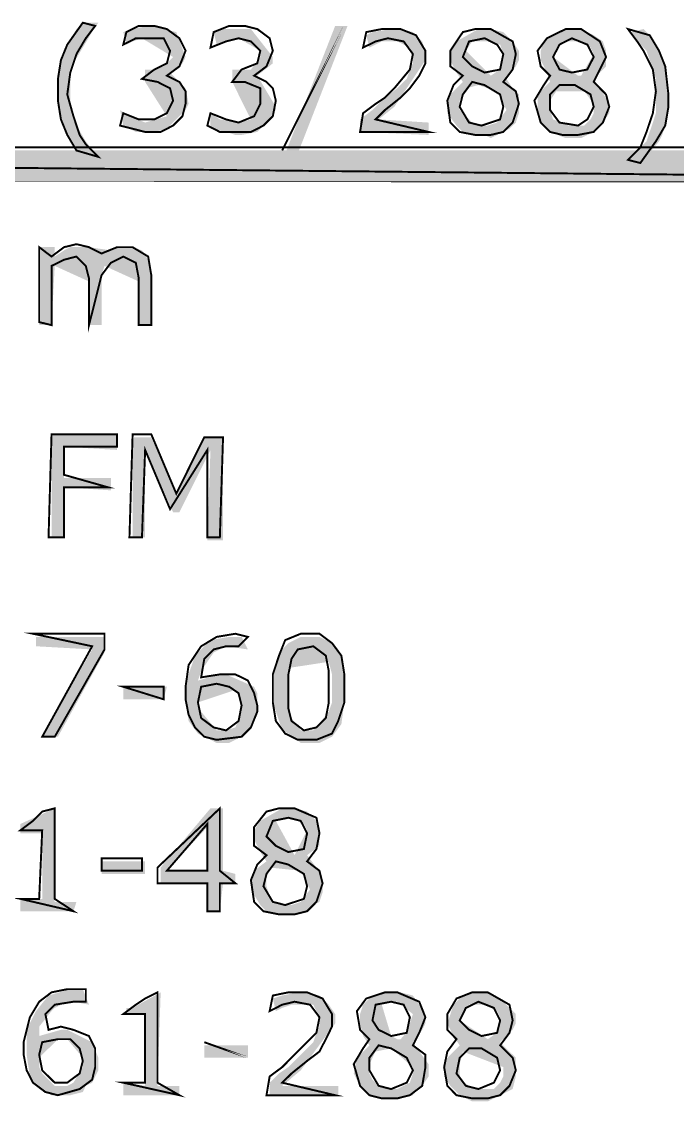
# Model space of a CAD drawing. Header units: millimetres. Extents: x 688550 to 690417, y 7458888 to 7459543.
# Drawn here: x 690076.3 to 690091.9, y 7459308.35 to 7459334.01 of the extents above; entities that cross this region are included whole.
import ezdxf

# ---------------------------------------------------------------- set-up
doc = ezdxf.new("R2010")
doc.units = ezdxf.units.MM
doc.header["$LTSCALE"] = 3
doc.header["$MEASUREMENT"] = 0
doc.layers.add('H', color=7, linetype='Continuous')
doc.layers.add('P', color=7, linetype='Continuous')

msp = doc.modelspace()

# ---------------------------------------------------------------- hatches: boundary and pattern name
at = {"layer": 'H', "linetype": 'Continuous'}
for points in [[(690077.759, 7459330.796), (690077.608, 7459330.947), (690077.389, 7459331.317), (690077.238, 7459331.686), (690077.167, 7459332.132), (690077.167, 7459332.648), (690077.238, 7459333.093), (690077.314, 7459333.24), (690077.389, 7459333.463), (690077.608, 7459333.833), (690077.759, 7459333.984), (690078.128, 7459333.984), (690077.981, 7459333.761), (690077.759, 7459333.392), (690077.536, 7459333.018), (690077.461, 7459332.724), (690077.461, 7459332.501), (690077.461, 7459332.203), (690077.461, 7459331.985), (690077.536, 7459331.762), (690077.608, 7459331.539), (690077.83, 7459331.166), (690078.053, 7459330.872), (690078.128, 7459330.796), (690077.759, 7459330.796)], [(690079.241, 7459331.388), (690079.019, 7459331.388), (690078.721, 7459331.539), (690078.645, 7459331.909), (690078.868, 7459331.762), (690079.241, 7459331.611), (690079.758, 7459331.762), (690079.241, 7459332.577), (690079.241, 7459332.871), (690079.46, 7459332.871), (690079.682, 7459332.946), (690079.758, 7459333.018), (690079.905, 7459333.169), (690079.166, 7459333.614), (690078.943, 7459333.539), (690078.796, 7459333.463), (690078.721, 7459333.761), (690078.943, 7459333.833), (690079.313, 7459333.908), (690079.535, 7459333.908), (690079.682, 7459333.833), (690079.981, 7459333.761), (690080.203, 7459333.169), (690080.128, 7459333.018), (690079.834, 7459332.799), (690080.203, 7459332.426), (690080.275, 7459332.056), (690080.203, 7459331.909), (690079.758, 7459331.464), (690079.46, 7459331.388), (690079.241, 7459331.388)], [(690081.388, 7459331.317), (690081.165, 7459331.388), (690080.795, 7459331.464), (690080.795, 7459331.833), (690081.018, 7459331.686), (690081.463, 7459331.611), (690081.757, 7459331.686), (690081.312, 7459332.577), (690081.312, 7459332.871), (690081.535, 7459332.871), (690081.757, 7459332.871), (690081.98, 7459333.169), (690081.98, 7459333.316), (690081.463, 7459333.614), (690081.241, 7459333.539), (690080.942, 7459333.463), (690080.871, 7459333.761), (690081.094, 7459333.833), (690081.463, 7459333.833), (690081.61, 7459333.833), (690081.757, 7459333.833), (690082.278, 7459333.169), (690082.278, 7459333.018), (690081.908, 7459332.724), (690082.349, 7459331.985), (690082.349, 7459331.909), (690082.055, 7459331.539), (690081.908, 7459331.388), (690081.535, 7459331.317), (690081.388, 7459331.317)], [(690082.572, 7459330.872), (690083.761, 7459333.908), (690084.055, 7459333.908), (690082.87, 7459330.872), (690082.572, 7459330.872)], [(690085.982, 7459331.317), (690084.353, 7459331.388), (690084.353, 7459331.686), (690084.647, 7459331.909), (690084.945, 7459332.203), (690085.239, 7459332.426), (690085.462, 7459332.648), (690085.537, 7459332.871), (690085.609, 7459333.018), (690085.609, 7459333.24), (690085.537, 7459333.392), (690085.239, 7459333.539), (690085.092, 7459333.539), (690084.869, 7459333.539), (690084.575, 7459333.392), (690084.5, 7459333.686), (690084.647, 7459333.761), (690085.092, 7459333.833), (690085.315, 7459333.833), (690085.609, 7459333.761), (690085.831, 7459333.539), (690085.907, 7459333.316), (690085.907, 7459333.093), (690085.315, 7459332.203), (690085.168, 7459331.985), (690084.794, 7459331.686), (690085.982, 7459331.611), (690085.982, 7459331.317)], [(690087.461, 7459331.241), (690087.314, 7459331.317), (690087.091, 7459331.317), (690086.797, 7459331.388), (690086.646, 7459331.539), (690086.428, 7459331.833), (690086.428, 7459332.132), (690086.499, 7459332.279), (690086.797, 7459332.577), (690086.869, 7459332.426), (690086.722, 7459332.132), (690086.722, 7459331.909), (690086.869, 7459331.762), (690087.02, 7459331.611), (690087.167, 7459331.539), (690087.389, 7459331.539), (690087.612, 7459331.611), (690087.835, 7459331.909), (690087.612, 7459332.354), (690087.167, 7459332.501), (690086.869, 7459332.426), (690086.797, 7459332.577), (690086.646, 7459332.799), (690086.499, 7459333.093), (690086.499, 7459333.316), (690086.646, 7459333.539), (690087.167, 7459333.833), (690087.314, 7459333.833), (690087.461, 7459333.833), (690087.759, 7459333.761), (690087.982, 7459333.539), (690088.129, 7459333.316), (690088.129, 7459333.093), (690088.057, 7459332.946), (690087.835, 7459332.648), (690087.683, 7459332.871), (690087.759, 7459333.24), (690087.683, 7459333.463), (690087.389, 7459333.539), (690087.242, 7459333.539), (690087.02, 7459333.539), (690086.869, 7459333.316), (690087.461, 7459332.724), (690087.461, 7459332.724), (690087.683, 7459332.871), (690087.835, 7459332.648), (690087.982, 7459332.426), (690088.129, 7459332.279), (690088.129, 7459332.132), (690088.129, 7459331.833), (690088.057, 7459331.611), (690087.906, 7459331.464), (690087.759, 7459331.388), (690087.461, 7459331.241)], [(690089.242, 7459331.241), (690088.872, 7459331.388), (690088.649, 7459331.611), (690088.574, 7459331.833), (690088.574, 7459332.056), (690088.574, 7459332.279), (690088.872, 7459332.577), (690089.019, 7459332.354), (690088.872, 7459332.132), (690088.872, 7459331.909), (690088.943, 7459331.686), (690089.313, 7459331.539), (690089.389, 7459331.539), (690089.536, 7459331.539), (690089.687, 7459331.539), (690089.834, 7459331.686), (690089.909, 7459331.833), (690089.909, 7459332.056), (690089.687, 7459332.354), (690089.019, 7459332.354), (690088.872, 7459332.577), (690088.796, 7459332.799), (690088.649, 7459333.093), (690088.649, 7459333.316), (690088.721, 7459333.539), (690089.242, 7459333.833), (690089.313, 7459333.539), (690089.166, 7459333.539), (690088.943, 7459333.169), (690089.536, 7459332.724), (690089.611, 7459332.724), (690089.909, 7459333.24), (690089.834, 7459333.392), (690089.536, 7459333.539), (690089.313, 7459333.539), (690089.242, 7459333.833), (690089.611, 7459333.833), (690089.909, 7459333.686), (690090.128, 7459333.539), (690090.203, 7459333.316), (690090.203, 7459333.093), (690090.203, 7459332.946), (690089.909, 7459332.648), (690090.056, 7459332.426), (690090.279, 7459332.056), (690090.279, 7459331.833), (690090.128, 7459331.611), (690089.909, 7459331.388), (690089.611, 7459331.241), (690089.242, 7459331.241)], [(690090.724, 7459330.649), (690090.871, 7459330.872), (690091.165, 7459331.166), (690091.316, 7459331.611), (690091.388, 7459331.833), (690091.388, 7459332.056), (690091.388, 7459332.354), (690091.388, 7459332.648), (690091.241, 7459333.093), (690091.165, 7459333.316), (690091.018, 7459333.463), (690090.796, 7459333.761), (690091.094, 7459333.833), (690091.241, 7459333.686), (690091.463, 7459333.316), (690091.539, 7459333.093), (690091.61, 7459332.946), (690091.686, 7459332.501), (690091.686, 7459332.203), (690091.686, 7459331.985), (690091.61, 7459331.539), (690091.539, 7459331.317), (690091.463, 7459331.166), (690091.165, 7459330.796), (690091.094, 7459330.649), (690090.724, 7459330.649)], [(690108.872, 7459330.204), (690027.972, 7459330.947), (690108.872, 7459330.947), (690108.872, 7459330.204)], [(690027.972, 7459330.204), (690027.972, 7459330.947), (690108.872, 7459330.204), (690027.972, 7459330.204)], [(690079.09, 7459326.798), (690079.09, 7459327.835), (690078.275, 7459328.205), (690078.204, 7459327.982), (690078.204, 7459326.798), (690077.906, 7459326.798), (690077.906, 7459327.835), (690077.091, 7459328.205), (690077.015, 7459326.798), (690076.721, 7459326.798), (690076.721, 7459328.65), (690077.091, 7459328.65), (690077.091, 7459328.427), (690077.314, 7459328.574), (690077.461, 7459328.65), (690077.536, 7459328.65), (690077.759, 7459328.65), (690077.906, 7459328.65), (690078.427, 7459328.574), (690078.574, 7459328.65), (690078.721, 7459328.65), (690078.943, 7459328.65), (690079.166, 7459328.574), (690079.313, 7459328.352), (690079.388, 7459328.129), (690079.388, 7459326.798), (690079.09, 7459326.798)], [(690077.015, 7459321.758), (690077.015, 7459324.202), (690078.574, 7459324.202), (690078.574, 7459323.832), (690077.314, 7459323.908), (690077.314, 7459323.165), (690078.427, 7459323.165), (690078.427, 7459322.871), (690077.314, 7459322.946), (690077.314, 7459321.758), (690077.015, 7459321.758)], [(690081.094, 7459321.686), (690080.72, 7459321.686), (690080.795, 7459323.832), (690080.056, 7459322.35), (690079.905, 7459322.35), (690079.241, 7459323.832), (690079.241, 7459321.758), (690078.943, 7459321.758), (690078.943, 7459324.131), (690079.388, 7459324.131), (690079.981, 7459322.795), (690080.648, 7459324.131), (690081.094, 7459324.131), (690081.094, 7459321.686)], [(690076.793, 7459317.016), (690077.981, 7459319.091), (690076.646, 7459319.166), (690076.646, 7459319.389), (690078.275, 7459319.389), (690078.275, 7459319.019), (690077.167, 7459317.016), (690076.793, 7459317.016)], [(690080.942, 7459316.869), (690081.018, 7459317.167), (690081.165, 7459317.167), (690081.388, 7459317.238), (690081.535, 7459317.612), (690081.535, 7459317.831), (690081.388, 7459318.129), (690080.497, 7459317.831), (690080.573, 7459317.612), (690080.942, 7459317.167), (690081.018, 7459317.167), (690080.942, 7459316.869), (690080.795, 7459316.944), (690080.497, 7459317.091), (690080.275, 7459317.39), (690080.203, 7459317.906), (690080.203, 7459318.204), (690080.275, 7459318.498), (690080.426, 7459318.944), (690080.573, 7459319.091), (690080.795, 7459319.313), (690081.241, 7459319.389), (690081.535, 7459319.389), (690081.686, 7459319.091), (690081.165, 7459319.166), (690080.871, 7459319.019), (690080.72, 7459318.797), (690080.573, 7459318.574), (690080.497, 7459318.351), (690081.018, 7459318.498), (690081.165, 7459318.498), (690081.833, 7459318.204), (690081.908, 7459318.053), (690081.908, 7459317.831), (690081.908, 7459317.537), (690081.757, 7459317.238), (690081.686, 7459317.167), (690081.535, 7459317.016), (690081.241, 7459316.869), (690080.942, 7459316.869)], [(690082.942, 7459316.869), (690082.942, 7459317.167), (690083.017, 7459317.167), (690083.24, 7459317.167), (690083.609, 7459317.612), (690083.685, 7459317.831), (690083.685, 7459317.982), (690083.685, 7459318.276), (690083.685, 7459318.498), (690083.609, 7459318.797), (690082.648, 7459318.65), (690082.648, 7459318.276), (690082.648, 7459318.053), (690082.648, 7459317.831), (690082.723, 7459317.461), (690082.942, 7459317.167), (690082.942, 7459316.869), (690082.648, 7459317.091), (690082.501, 7459317.167), (690082.425, 7459317.39), (690082.278, 7459317.831), (690082.278, 7459318.498), (690082.425, 7459318.944), (690082.501, 7459319.091), (690082.648, 7459319.242), (690082.942, 7459319.389), (690083.387, 7459319.389), (690083.685, 7459319.242), (690083.761, 7459319.091), (690083.908, 7459318.944), (690083.979, 7459318.427), (690083.979, 7459317.831), (690083.908, 7459317.314), (690083.685, 7459317.016), (690083.387, 7459316.869), (690082.942, 7459316.869)], [(690079.682, 7459317.906), (690078.721, 7459317.906), (690078.721, 7459318.204), (690079.758, 7459318.204), (690079.682, 7459317.906)], [(690077.536, 7459312.87), (690076.276, 7459312.87), (690076.276, 7459313.164), (690076.793, 7459313.164), (690076.793, 7459314.723), (690076.276, 7459314.723), (690076.276, 7459314.945), (690077.091, 7459315.315), (690077.091, 7459313.093), (690077.608, 7459313.093), (690077.536, 7459312.87)], [(690080.72, 7459312.87), (690080.72, 7459313.534), (690079.611, 7459313.534), (690079.611, 7459313.908), (690079.758, 7459313.832), (690080.72, 7459313.832), (690080.72, 7459314.87), (690079.758, 7459313.832), (690079.611, 7459313.908), (690080.795, 7459315.315), (690081.094, 7459315.315), (690081.094, 7459313.832), (690081.388, 7459313.757), (690081.388, 7459313.534), (690081.094, 7459313.534), (690081.018, 7459312.87), (690080.72, 7459312.87)], [(690082.425, 7459312.795), (690082.127, 7459312.87), (690081.98, 7459313.017), (690081.757, 7459313.387), (690081.757, 7459313.61), (690081.833, 7459313.832), (690082.127, 7459314.055), (690082.202, 7459313.908), (690082.127, 7459313.757), (690082.127, 7459313.61), (690082.127, 7459313.463), (690082.202, 7459313.24), (690082.278, 7459313.093), (690082.501, 7459313.017), (690082.723, 7459313.017), (690082.942, 7459313.093), (690083.164, 7459313.387), (690082.942, 7459313.832), (690082.202, 7459313.908), (690082.127, 7459314.055), (690081.98, 7459314.277), (690081.833, 7459314.571), (690081.833, 7459314.794), (690081.98, 7459315.017), (690082.501, 7459315.315), (690082.572, 7459315.092), (690082.349, 7459315.017), (690082.795, 7459314.202), (690082.795, 7459314.202), (690083.093, 7459314.794), (690083.017, 7459314.945), (690082.723, 7459315.092), (690082.572, 7459315.092), (690082.501, 7459315.315), (690082.795, 7459315.315), (690083.093, 7459315.239), (690083.315, 7459315.017), (690083.387, 7459314.794), (690083.387, 7459314.571), (690083.387, 7459314.424), (690083.093, 7459314.202), (690083.315, 7459313.908), (690083.387, 7459313.832), (690083.462, 7459313.61), (690083.462, 7459313.316), (690083.387, 7459313.093), (690083.24, 7459313.017), (690083.093, 7459312.87), (690082.795, 7459312.795), (690082.425, 7459312.795)], [(690078.204, 7459313.757), (690078.204, 7459314.055), (690079.241, 7459314.055), (690079.241, 7459313.757), (690078.204, 7459313.757)], [(690077.238, 7459308.498), (690077.015, 7459308.498), (690076.868, 7459308.574), (690076.721, 7459308.645), (690076.499, 7459308.943), (690076.423, 7459309.46), (690076.423, 7459309.758), (690076.423, 7459310.052), (690076.646, 7459310.497), (690076.944, 7459310.867), (690077.461, 7459311.018), (690077.759, 7459311.018), (690077.906, 7459310.649), (690077.536, 7459310.72), (690077.389, 7459310.72), (690077.091, 7459310.573), (690077.015, 7459310.497), (690076.721, 7459310.128), (690076.721, 7459309.905), (690077.238, 7459310.052), (690077.389, 7459310.052), (690077.389, 7459309.83), (690077.167, 7459309.83), (690076.721, 7459309.389), (690076.721, 7459309.166), (690076.793, 7459309.015), (690077.091, 7459308.721), (690077.238, 7459308.721), (690077.389, 7459308.721), (690077.536, 7459308.796), (690077.759, 7459309.166), (690077.759, 7459309.389), (690077.389, 7459309.83), (690077.389, 7459310.052), (690077.981, 7459309.758), (690078.128, 7459309.389), (690078.128, 7459309.09), (690077.981, 7459308.796), (690077.83, 7459308.721), (690077.759, 7459308.574), (690077.461, 7459308.498), (690077.238, 7459308.498)], [(690080.056, 7459308.498), (690078.721, 7459308.498), (690078.721, 7459308.796), (690079.241, 7459308.721), (690079.241, 7459310.426), (690078.796, 7459310.426), (690078.796, 7459310.573), (690078.943, 7459310.573), (690079.611, 7459310.943), (690079.535, 7459308.721), (690080.056, 7459308.721), (690080.056, 7459308.498)], [(690083.832, 7459308.498), (690082.202, 7459308.498), (690082.202, 7459308.796), (690082.425, 7459309.015), (690082.648, 7459309.166), (690082.795, 7459309.313), (690083.017, 7459309.536), (690083.24, 7459309.758), (690083.315, 7459309.981), (690083.387, 7459310.128), (690083.387, 7459310.35), (690083.315, 7459310.497), (690083.24, 7459310.649), (690083.017, 7459310.649), (690082.87, 7459310.649), (690082.723, 7459310.649), (690082.501, 7459310.573), (690082.349, 7459310.497), (690082.278, 7459310.796), (690082.501, 7459310.867), (690082.87, 7459310.943), (690083.093, 7459310.943), (690083.387, 7459310.867), (690083.609, 7459310.649), (690083.761, 7459310.426), (690083.761, 7459310.203), (690082.942, 7459309.09), (690082.501, 7459308.721), (690083.832, 7459308.721), (690083.832, 7459308.498)], [(690084.869, 7459308.423), (690084.575, 7459308.498), (690084.353, 7459308.721), (690084.202, 7459309.015), (690084.277, 7459309.389), (690084.575, 7459309.683), (690084.722, 7459309.536), (690084.575, 7459309.237), (690084.575, 7459309.015), (690084.647, 7459308.868), (690084.794, 7459308.721), (690085.016, 7459308.645), (690085.239, 7459308.645), (690085.39, 7459308.721), (690085.537, 7459308.796), (690085.609, 7459309.015), (690085.609, 7459309.166), (690085.092, 7459309.611), (690084.722, 7459309.536), (690084.575, 7459309.683), (690084.424, 7459309.905), (690084.353, 7459310.203), (690084.353, 7459310.426), (690084.424, 7459310.649), (690084.647, 7459310.867), (690084.945, 7459310.943), (690085.315, 7459310.943), (690085.609, 7459310.867), (690085.907, 7459310.426), (690085.907, 7459310.203), (690085.831, 7459310.052), (690085.609, 7459309.758), (690085.462, 7459309.981), (690085.609, 7459310.426), (690085.239, 7459310.72), (690085.016, 7459310.72), (690084.869, 7459310.649), (690085.092, 7459309.905), (690085.239, 7459309.83), (690085.315, 7459309.83), (690085.462, 7459309.981), (690085.609, 7459309.758), (690085.76, 7459309.536), (690085.982, 7459309.237), (690085.982, 7459308.943), (690085.831, 7459308.721), (690085.684, 7459308.645), (690085.609, 7459308.498), (690085.239, 7459308.423), (690084.869, 7459308.423)], [(690087.02, 7459308.351), (690086.722, 7459308.498), (690086.499, 7459308.721), (690086.352, 7459308.943), (690086.352, 7459309.237), (690086.428, 7459309.389), (690086.722, 7459309.683), (690086.797, 7459309.536), (690086.722, 7459309.237), (690086.722, 7459309.015), (690086.722, 7459308.868), (690086.944, 7459308.721), (690087.091, 7459308.645), (690087.314, 7459308.645), (690087.536, 7459308.645), (690087.683, 7459308.796), (690087.759, 7459308.943), (690087.759, 7459309.166), (690086.797, 7459309.536), (690086.722, 7459309.683), (690086.575, 7459309.905), (690086.428, 7459310.203), (690086.575, 7459310.649), (690086.797, 7459310.867), (690087.091, 7459310.943), (690087.389, 7459310.943), (690087.683, 7459310.796), (690088.057, 7459310.426), (690088.057, 7459310.203), (690087.982, 7459310.052), (690087.683, 7459309.758), (690087.612, 7459309.981), (690087.683, 7459310.35), (690087.612, 7459310.497), (690087.314, 7459310.649), (690086.944, 7459310.649), (690086.722, 7459310.275), (690087.389, 7459309.83), (690087.389, 7459309.83), (690087.612, 7459309.981), (690087.683, 7459309.758), (690087.906, 7459309.536), (690088.057, 7459309.389), (690088.057, 7459309.237), (690088.057, 7459308.943), (690087.982, 7459308.645), (690087.835, 7459308.574), (690087.683, 7459308.498), (690087.389, 7459308.351), (690087.02, 7459308.351)], [(690081.686, 7459309.389), (690080.648, 7459309.389), (690080.648, 7459309.683), (690081.686, 7459309.683), (690081.686, 7459309.389)]]:
    msp.add_hatch(color=256, dxfattribs=at).paths.add_polyline_path(points)

# ---------------------------------------------------------------- linework, layer by layer
at = {"layer": 'P', "const_width": 0.0462}
for points in [[(690078.128, 7459330.796), (690077.83, 7459331.094), (690077.683, 7459331.317), (690077.536, 7459331.762), (690077.389, 7459332.279), (690077.461, 7459332.799), (690077.608, 7459333.24), (690077.83, 7459333.614), (690078.053, 7459333.908), (690077.759, 7459333.984), (690077.389, 7459333.463), (690077.238, 7459333.093), (690077.167, 7459332.648), (690077.167, 7459332.132), (690077.238, 7459331.686), (690077.389, 7459331.317), (690077.608, 7459330.947), (690078.128, 7459330.796), (690078.128, 7459330.796)], [(690080.056, 7459332.577), (690079.758, 7459332.724), (690080.056, 7459332.946), (690080.203, 7459333.316), (690080.056, 7459333.614), (690079.758, 7459333.833), (690079.46, 7459333.908), (690079.09, 7459333.908), (690078.796, 7459333.761), (690078.721, 7459333.463), (690079.019, 7459333.614), (690079.388, 7459333.614), (690079.682, 7459333.614), (690079.834, 7459333.316), (690079.758, 7459333.018), (690079.46, 7459332.871), (690079.166, 7459332.648), (690079.535, 7459332.577), (690079.834, 7459332.426), (690079.905, 7459332.132), (690079.758, 7459331.833), (690079.46, 7459331.686), (690079.09, 7459331.686), (690078.721, 7459331.833), (690078.645, 7459331.539), (690078.943, 7459331.464), (690079.241, 7459331.388), (690079.611, 7459331.388), (690079.905, 7459331.539), (690080.128, 7459331.762), (690080.203, 7459332.056), (690080.203, 7459332.354), (690080.056, 7459332.577), (690080.056, 7459332.577)], [(690082.127, 7459332.577), (690081.833, 7459332.724), (690082.127, 7459332.946), (690082.278, 7459333.316), (690082.202, 7459333.614), (690081.908, 7459333.833), (690081.61, 7459333.908), (690081.241, 7459333.908), (690080.871, 7459333.761), (690080.795, 7459333.392), (690081.165, 7459333.539), (690081.463, 7459333.614), (690081.757, 7459333.539), (690081.98, 7459333.316), (690081.908, 7459333.018), (690081.535, 7459332.871), (690081.312, 7459332.577), (690081.61, 7459332.577), (690081.98, 7459332.426), (690081.98, 7459332.056), (690081.833, 7459331.762), (690081.463, 7459331.611), (690081.165, 7459331.686), (690080.795, 7459331.833), (690080.72, 7459331.539), (690081.018, 7459331.388), (690081.312, 7459331.388), (690081.757, 7459331.388), (690082.055, 7459331.539), (690082.278, 7459331.762), (690082.349, 7459332.132), (690082.278, 7459332.426), (690082.127, 7459332.577), (690082.127, 7459332.577)], [(690083.979, 7459333.908), (690082.501, 7459330.947), (690083.979, 7459333.908), (690083.979, 7459333.908)], [(690085.982, 7459331.388), (690084.722, 7459331.686), (690084.945, 7459331.909), (690085.315, 7459332.203), (690085.537, 7459332.426), (690085.76, 7459332.724), (690085.907, 7459333.018), (690085.907, 7459333.316), (690085.684, 7459333.686), (690085.315, 7459333.833), (690084.869, 7459333.833), (690084.5, 7459333.761), (690084.424, 7459333.392), (690084.722, 7459333.539), (690085.016, 7459333.614), (690085.39, 7459333.539), (690085.609, 7459333.24), (690085.537, 7459332.871), (690085.168, 7459332.426), (690084.945, 7459332.203), (690084.722, 7459332.056), (690084.424, 7459331.833), (690084.353, 7459331.388), (690085.982, 7459331.388), (690085.982, 7459331.388)], [(690088.129, 7459332.056), (690088.057, 7459332.354), (690087.759, 7459332.577), (690087.982, 7459332.871), (690088.057, 7459333.24), (690087.982, 7459333.539), (690087.461, 7459333.833), (690087.091, 7459333.833), (690086.797, 7459333.761), (690086.499, 7459333.316), (690086.499, 7459332.946), (690086.797, 7459332.724), (690086.575, 7459332.501), (690086.428, 7459332.132), (690086.499, 7459331.611), (690086.722, 7459331.388), (690087.091, 7459331.317), (690087.461, 7459331.317), (690087.759, 7459331.388), (690087.982, 7459331.611), (690088.129, 7459332.056), (690088.129, 7459332.056)], [(690090.279, 7459331.985), (690090.203, 7459332.279), (690089.909, 7459332.577), (690090.056, 7459332.871), (690090.203, 7459333.169), (690090.056, 7459333.539), (690089.611, 7459333.833), (690089.242, 7459333.833), (690088.796, 7459333.614), (690088.574, 7459333.316), (690088.649, 7459332.946), (690088.872, 7459332.724), (690088.721, 7459332.501), (690088.498, 7459332.132), (690088.649, 7459331.611), (690088.872, 7459331.388), (690089.166, 7459331.317), (690089.536, 7459331.317), (690089.909, 7459331.388), (690090.128, 7459331.611), (690090.279, 7459331.985), (690090.279, 7459331.985)], [(690091.686, 7459332.279), (690091.61, 7459332.946), (690091.463, 7459333.316), (690091.241, 7459333.686), (690090.724, 7459333.833), (690090.943, 7459333.539), (690091.094, 7459333.316), (690091.316, 7459332.871), (690091.388, 7459332.354), (690091.316, 7459331.833), (690091.165, 7459331.388), (690091.018, 7459331.019), (690090.724, 7459330.725), (690091.018, 7459330.649), (690091.388, 7459331.166), (690091.61, 7459331.539), (690091.686, 7459331.985), (690091.686, 7459332.279), (690091.686, 7459332.279)], [(690087.759, 7459333.24), (690087.683, 7459332.871), (690087.314, 7459332.799), (690087.02, 7459332.946), (690086.797, 7459333.169), (690086.944, 7459333.539), (690087.314, 7459333.614), (690087.612, 7459333.463), (690087.759, 7459333.24), (690087.759, 7459333.24)], [(690089.909, 7459333.169), (690089.758, 7459332.871), (690089.389, 7459332.799), (690089.095, 7459332.871), (690088.943, 7459333.169), (690089.095, 7459333.463), (690089.389, 7459333.614), (690089.758, 7459333.463), (690089.909, 7459333.169), (690089.909, 7459333.169)], [(690087.759, 7459331.985), (690087.683, 7459331.686), (690087.242, 7459331.539), (690086.944, 7459331.611), (690086.722, 7459331.985), (690086.797, 7459332.279), (690087.02, 7459332.577), (690087.314, 7459332.501), (690087.683, 7459332.279), (690087.759, 7459331.985), (690087.759, 7459331.985)], [(690089.909, 7459331.985), (690089.758, 7459331.686), (690089.536, 7459331.539), (690089.095, 7459331.611), (690088.872, 7459331.909), (690088.872, 7459332.279), (690089.095, 7459332.501), (690089.464, 7459332.501), (690089.834, 7459332.279), (690089.909, 7459331.985), (690089.909, 7459331.985)], [(690108.872, 7459330.204), (690108.872, 7459331.019), (690027.901, 7459331.019), (690108.872, 7459330.204), (690108.872, 7459330.204)], [(690108.872, 7459330.204), (690027.901, 7459331.019), (690027.901, 7459330.204), (690108.872, 7459330.204), (690108.872, 7459330.204)], [(690079.388, 7459326.798), (690079.388, 7459327.982), (690079.313, 7459328.427), (690078.943, 7459328.65), (690078.574, 7459328.65), (690078.204, 7459328.499), (690077.906, 7459328.65), (690077.608, 7459328.721), (690077.314, 7459328.65), (690077.015, 7459328.427), (690076.721, 7459328.65), (690076.721, 7459326.869), (690077.015, 7459326.798), (690077.015, 7459328.205), (690077.314, 7459328.352), (690077.608, 7459328.427), (690077.83, 7459328.205), (690077.906, 7459327.906), (690077.906, 7459326.798), (690078.204, 7459327.982), (690078.427, 7459328.28), (690078.721, 7459328.427), (690079.019, 7459328.28), (690079.09, 7459327.906), (690079.09, 7459326.798), (690079.388, 7459326.798), (690079.388, 7459326.798)], [(690078.574, 7459323.908), (690078.574, 7459324.202), (690077.015, 7459324.202), (690076.944, 7459321.758), (690077.314, 7459321.758), (690077.314, 7459322.946), (690078.351, 7459322.946), (690077.314, 7459323.24), (690077.314, 7459323.908), (690078.574, 7459323.908), (690078.574, 7459323.908)], [(690081.018, 7459321.758), (690081.094, 7459324.131), (690080.648, 7459324.131), (690079.981, 7459322.795), (690079.388, 7459324.202), (690078.943, 7459324.202), (690078.868, 7459321.758), (690079.166, 7459321.758), (690079.241, 7459323.832), (690079.834, 7459322.425), (690080.72, 7459323.832), (690080.72, 7459321.758), (690081.018, 7459321.758), (690081.018, 7459321.758)], [(690078.275, 7459319.091), (690078.275, 7459319.464), (690076.574, 7459319.464), (690077.981, 7459319.166), (690076.793, 7459317.016), (690077.091, 7459317.016), (690078.275, 7459319.091), (690078.275, 7459319.091)], [(690081.908, 7459317.759), (690081.833, 7459318.053), (690081.686, 7459318.351), (690081.388, 7459318.498), (690081.018, 7459318.498), (690080.573, 7459318.427), (690080.648, 7459318.868), (690080.871, 7459319.091), (690081.165, 7459319.166), (690081.463, 7459319.166), (690081.686, 7459319.389), (690081.388, 7459319.464), (690080.942, 7459319.389), (690080.573, 7459319.166), (690080.275, 7459318.721), (690080.203, 7459318.204), (690080.203, 7459317.906), (690080.275, 7459317.537), (690080.426, 7459317.238), (690080.648, 7459317.016), (690080.942, 7459316.944), (690081.535, 7459317.016), (690081.757, 7459317.238), (690081.908, 7459317.612), (690081.908, 7459317.759), (690081.908, 7459317.759)], [(690083.979, 7459318.204), (690083.979, 7459318.498), (690083.908, 7459318.944), (690083.685, 7459319.242), (690083.387, 7459319.464), (690082.942, 7459319.464), (690082.572, 7459319.313), (690082.425, 7459318.944), (690082.278, 7459318.498), (690082.278, 7459318.204), (690082.278, 7459317.831), (690082.349, 7459317.39), (690082.572, 7459317.091), (690082.87, 7459316.944), (690083.315, 7459316.944), (690083.685, 7459317.091), (690083.832, 7459317.39), (690083.979, 7459317.831), (690083.979, 7459318.204), (690083.979, 7459318.204)], [(690083.538, 7459317.461), (690083.315, 7459317.238), (690083.017, 7459317.167), (690082.723, 7459317.39), (690082.648, 7459317.684), (690082.648, 7459318.053), (690082.648, 7459318.498), (690082.723, 7459318.868), (690082.87, 7459319.091), (690083.24, 7459319.166), (690083.538, 7459318.944), (690083.609, 7459318.574), (690083.609, 7459318.276), (690083.609, 7459317.831), (690083.538, 7459317.461), (690083.538, 7459317.461), (690083.538, 7459317.461)], [(690079.682, 7459317.906), (690079.682, 7459318.204), (690078.721, 7459318.204), (690079.682, 7459317.906), (690079.682, 7459317.906)], [(690081.535, 7459317.759), (690081.463, 7459317.39), (690081.165, 7459317.167), (690080.871, 7459317.238), (690080.573, 7459317.461), (690080.497, 7459317.831), (690080.573, 7459318.204), (690080.942, 7459318.276), (690081.241, 7459318.204), (690081.463, 7459318.053), (690081.535, 7459317.759), (690081.535, 7459317.759)], [(690077.536, 7459312.87), (690077.091, 7459313.164), (690077.091, 7459315.315), (690076.793, 7459315.239), (690076.574, 7459315.017), (690076.276, 7459314.794), (690076.793, 7459314.794), (690076.721, 7459313.164), (690076.276, 7459313.164), (690077.536, 7459312.87), (690077.536, 7459312.87)], [(690081.388, 7459313.534), (690081.018, 7459313.832), (690081.018, 7459315.315), (690079.535, 7459313.908), (690079.535, 7459313.534), (690080.72, 7459313.534), (690080.72, 7459312.87), (690081.018, 7459312.87), (690081.018, 7459313.534), (690081.388, 7459313.534), (690081.388, 7459313.534)], [(690083.462, 7459313.534), (690083.387, 7459313.832), (690083.093, 7459314.055), (690083.315, 7459314.349), (690083.387, 7459314.723), (690083.315, 7459315.092), (690082.795, 7459315.315), (690082.425, 7459315.315), (690082.127, 7459315.239), (690081.833, 7459314.87), (690081.833, 7459314.424), (690082.127, 7459314.202), (690081.908, 7459313.979), (690081.757, 7459313.61), (690081.833, 7459313.093), (690082.055, 7459312.87), (690082.425, 7459312.795), (690082.795, 7459312.795), (690083.093, 7459312.87), (690083.315, 7459313.093), (690083.462, 7459313.534), (690083.462, 7459313.534)], [(690083.093, 7459314.723), (690083.017, 7459314.349), (690082.648, 7459314.277), (690082.349, 7459314.424), (690082.127, 7459314.647), (690082.278, 7459315.017), (690082.648, 7459315.092), (690082.942, 7459315.017), (690083.093, 7459314.723), (690083.093, 7459314.723)], [(690080.72, 7459313.832), (690079.758, 7459313.832), (690080.72, 7459314.945), (690080.72, 7459313.832), (690080.72, 7459313.832)], [(690079.166, 7459313.832), (690079.166, 7459314.13), (690078.204, 7459314.13), (690078.204, 7459313.832), (690079.166, 7459313.832), (690079.166, 7459313.832)], [(690083.093, 7459313.463), (690083.017, 7459313.164), (690082.572, 7459313.017), (690082.278, 7459313.093), (690082.055, 7459313.463), (690082.127, 7459313.757), (690082.349, 7459314.055), (690082.648, 7459313.979), (690083.017, 7459313.757), (690083.093, 7459313.463), (690083.093, 7459313.463)], [(690078.053, 7459309.313), (690078.053, 7459309.611), (690077.906, 7459309.905), (690077.536, 7459310.052), (690077.238, 7459310.128), (690076.944, 7459310.052), (690076.868, 7459310.426), (690077.091, 7459310.649), (690077.536, 7459310.72), (690077.83, 7459310.72), (690077.83, 7459311.018), (690077.389, 7459311.018), (690077.015, 7459310.943), (690076.721, 7459310.72), (690076.499, 7459310.35), (690076.352, 7459309.758), (690076.352, 7459309.46), (690076.423, 7459309.09), (690076.574, 7459308.796), (690076.868, 7459308.574), (690077.167, 7459308.498), (690077.683, 7459308.645), (690077.981, 7459308.868), (690078.053, 7459309.166), (690078.053, 7459309.313), (690078.053, 7459309.313)], [(690080.056, 7459308.498), (690079.535, 7459308.796), (690079.535, 7459310.943), (690079.241, 7459310.796), (690079.019, 7459310.649), (690078.721, 7459310.426), (690079.241, 7459310.426), (690079.241, 7459308.796), (690078.721, 7459308.796), (690080.056, 7459308.498), (690080.056, 7459308.498)], [(690083.761, 7459308.498), (690082.501, 7459308.796), (690082.723, 7459309.015), (690083.093, 7459309.313), (690083.387, 7459309.536), (690083.538, 7459309.83), (690083.685, 7459310.128), (690083.685, 7459310.426), (690083.462, 7459310.796), (690083.093, 7459310.943), (690082.648, 7459310.943), (690082.278, 7459310.867), (690082.202, 7459310.497), (690082.501, 7459310.649), (690082.795, 7459310.72), (690083.164, 7459310.649), (690083.387, 7459310.35), (690083.315, 7459309.981), (690082.942, 7459309.611), (690082.723, 7459309.389), (690082.501, 7459309.166), (690082.202, 7459308.943), (690082.127, 7459308.498), (690083.761, 7459308.498), (690083.761, 7459308.498)], [(690085.907, 7459309.166), (690085.907, 7459309.46), (690085.609, 7459309.683), (690085.76, 7459309.981), (690085.907, 7459310.35), (690085.76, 7459310.72), (690085.239, 7459310.943), (690084.945, 7459310.943), (690084.5, 7459310.796), (690084.277, 7459310.497), (690084.353, 7459310.052), (690084.575, 7459309.83), (690084.424, 7459309.611), (690084.202, 7459309.237), (690084.353, 7459308.721), (690084.575, 7459308.498), (690084.869, 7459308.423), (690085.239, 7459308.423), (690085.537, 7459308.498), (690085.831, 7459308.721), (690085.907, 7459309.166), (690085.907, 7459309.166)], [(690085.537, 7459310.35), (690085.462, 7459309.981), (690085.092, 7459309.905), (690084.794, 7459310.052), (690084.647, 7459310.275), (690084.722, 7459310.649), (690085.092, 7459310.72), (690085.39, 7459310.649), (690085.537, 7459310.35), (690085.537, 7459310.35)], [(690088.057, 7459309.09), (690087.982, 7459309.389), (690087.683, 7459309.683), (690087.906, 7459309.981), (690087.982, 7459310.275), (690087.906, 7459310.649), (690087.389, 7459310.943), (690087.02, 7459310.943), (690086.646, 7459310.796), (690086.428, 7459310.426), (690086.428, 7459310.052), (690086.646, 7459309.83), (690086.428, 7459309.536), (690086.352, 7459309.166), (690086.428, 7459308.721), (690086.646, 7459308.498), (690087.02, 7459308.423), (690087.389, 7459308.423), (690087.683, 7459308.498), (690087.906, 7459308.721), (690088.057, 7459309.09), (690088.057, 7459309.09)], [(690087.683, 7459310.275), (690087.612, 7459309.981), (690087.242, 7459309.905), (690086.944, 7459310.052), (690086.722, 7459310.275), (690086.869, 7459310.573), (690087.167, 7459310.72), (690087.536, 7459310.573), (690087.683, 7459310.275), (690087.683, 7459310.275)], [(690077.759, 7459309.313), (690077.683, 7459309.015), (690077.389, 7459308.796), (690077.091, 7459308.796), (690076.793, 7459309.09), (690076.721, 7459309.46), (690076.793, 7459309.758), (690077.167, 7459309.83), (690077.461, 7459309.83), (690077.683, 7459309.611), (690077.759, 7459309.313), (690077.759, 7459309.313)], [(690081.686, 7459309.389), (690080.648, 7459309.758), (690081.686, 7459309.389), (690081.686, 7459309.389)], [(690085.609, 7459309.09), (690085.462, 7459308.796), (690085.092, 7459308.645), (690084.794, 7459308.721), (690084.575, 7459309.09), (690084.575, 7459309.389), (690084.794, 7459309.683), (690085.092, 7459309.611), (690085.462, 7459309.389), (690085.609, 7459309.09), (690085.609, 7459309.09)], [(690087.683, 7459309.09), (690087.536, 7459308.796), (690087.167, 7459308.645), (690086.869, 7459308.721), (690086.646, 7459309.015), (690086.722, 7459309.389), (690086.944, 7459309.611), (690087.242, 7459309.611), (690087.612, 7459309.389), (690087.683, 7459309.09), (690087.683, 7459309.09)]]:
    msp.add_lwpolyline(points, dxfattribs=at)

doc.saveas('drawing.dxf')
